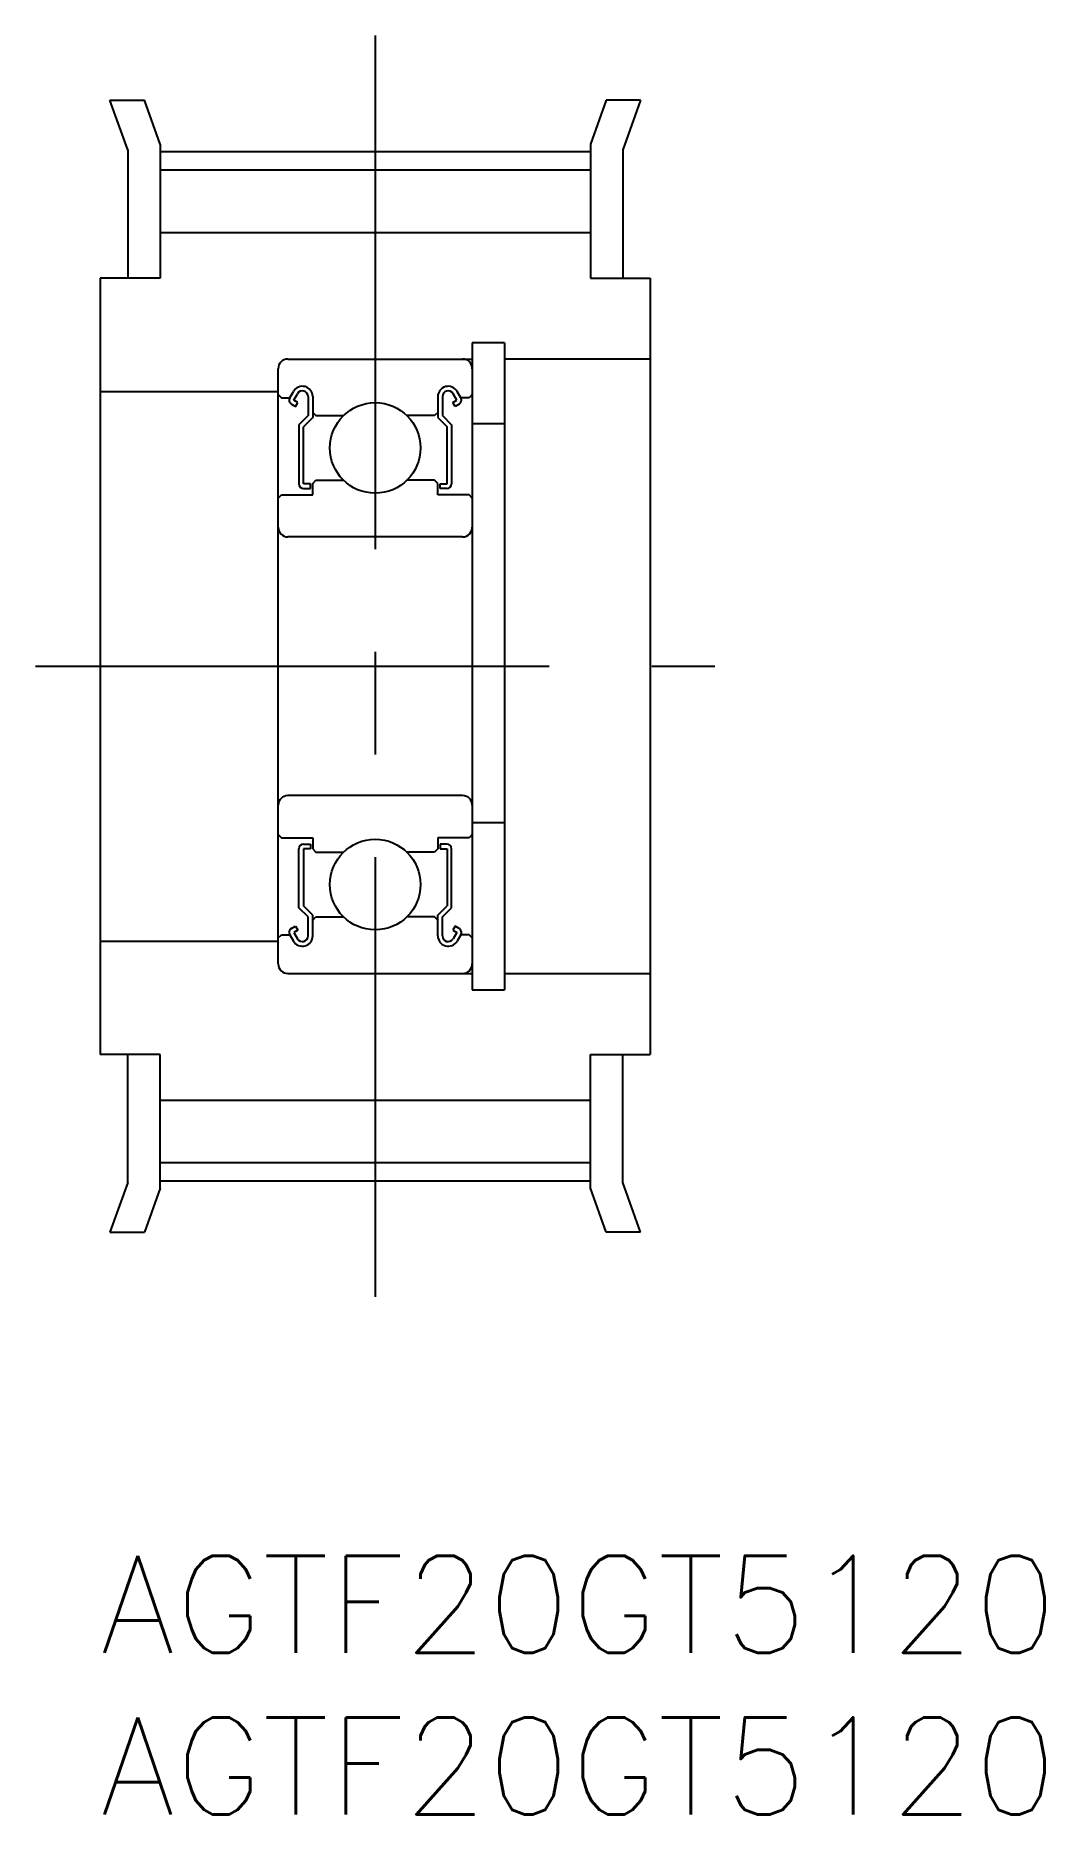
# Model space of a CAD drawing. Extents: x -2.3 to 28.9, y -8 to 47.
import ezdxf

# ---------------------------------------------------------------- set-up
doc = ezdxf.new("R2010")
doc.units = 0
doc.header["$LTSCALE"] = 0.5
doc.linetypes.add('CENTER', pattern=[50.8, 31.75, -6.35, 6.35, -6.35])
for name, color, linetype in [('MSM_CENTER', 1, 'CENTER'), ('MSM_CONTINUOUS', 7, 'CONTINUOUS'), ('MSM_PART_NUMBER', 7, 'CONTINUOUS')]:
    doc.layers.add(name, color=color, linetype=linetype)
doc.styles.get("Standard").update_dxf_attribs({"font": 'txt.shx', "height": 3, "bigfont": 'bigfont.shx'})

# ---------------------------------------------------------------- blocks, each defined once
blk = doc.blocks.new('*U8')
at = {"layer": 'MSM_PART_NUMBER'}
blk.add_text('AGTF20GT5120', height=3, dxfattribs=at).set_placement((-0.3, -3))
blk = doc.blocks.new('*U9')
at = {"layer": 'MSM_PART_NUMBER'}
blk.add_text('AGTF20GT5120', height=3, dxfattribs=at).set_placement((-0.3, -8))

msp = doc.modelspace()

# ---------------------------------------------------------------- linework, layer by layer
at = {"layer": 'MSM_CENTER'}
for p, q in [((8.2, 47), (8.2, 8)), ((1.55, 43.415), (14.85, 43.415)), ((-2.3, 27.5), (18.7, 27.5)), ((1.55, 11.585), (14.85, 11.585))]:
    msp.add_line(p, q, dxfattribs=at)
at = {"layer": 'MSM_CONTINUOUS'}
for p, q in [((0, 45), (1.062, 45)), ((0.55, 43.465), (0, 45)), ((1.55, 43.639), (1.062, 45)), ((15.338, 45), (14.85, 43.639)), ((16.4, 45), (15.338, 45)), ((16.4, 45), (15.85, 43.465)), ((0.55, 43.465), (0.55, 39.5)), ((1.55, 43.639), (1.55, 39.5)), ((14.85, 43.639), (14.85, 39.5)), ((15.85, 43.465), (15.85, 39.5)), ((1.55, 42.845), (14.85, 42.845)), ((1.55, 40.915), (14.85, 40.915)), ((-0.3, 39.5), (-0.3, 15.5)), ((1.55, 39.5), (-0.3, 39.5)), ((14.85, 39.5), (16.7, 39.5)), ((16.7, 39.5), (16.7, 15.5)), ((12.2, 37.5), (11.2, 37.5)), ((11.2, 37.5), (11.2, 17.5)), ((12.2, 37.5), (12.2, 17.5)), ((5.5, 37), (11.2, 37)), ((16.7, 37), (12.2, 37)), ((5.2, 18.3), (5.2, 36.7)), ((-0.3, 36), (5.2, 36)), ((5.2, 35.9), (5.3, 35.8)), ((5.3, 35.8), (5.556, 35.8)), ((5.556, 35.8), (5.672, 35.996)), ((5.679, 35.729), (5.795, 35.925)), ((6.124, 35.837), (6.124, 35.25)), ((6.267, 35.837), (6.267, 35.191)), ((10.133, 35.837), (10.133, 35.191)), ((10.276, 35.837), (10.276, 35.25)), ((10.721, 35.729), (10.605, 35.925)), ((10.844, 35.8), (10.728, 35.996)), ((11.1, 35.8), (10.844, 35.8)), ((11.2, 35.9), (11.1, 35.8)), ((5.608, 35.606), (5.731, 35.535)), ((5.802, 35.658), (5.679, 35.729)), ((5.731, 35.535), (5.802, 35.658)), ((6.124, 35.25), (5.84, 34.966)), ((6.267, 35.35), (6.367, 35.25)), ((6.367, 35.25), (7.22, 35.25)), ((10.033, 35.25), (9.18, 35.25)), ((10.133, 35.35), (10.033, 35.25)), ((10.276, 35.25), (10.56, 34.966)), ((10.598, 35.658), (10.721, 35.729)), ((10.669, 35.535), (10.598, 35.658)), ((10.792, 35.606), (10.669, 35.535)), ((5.84, 34.966), (5.84, 33.142)), ((6.267, 35.191), (5.982, 34.907)), ((5.982, 33.142), (5.982, 34.907)), ((10.133, 35.191), (10.418, 34.907)), ((10.418, 33.142), (10.418, 34.907)), ((10.56, 34.966), (10.56, 33.142)), ((12.2, 35), (11.2, 35)), ((6.196, 33.142), (5.982, 33.142)), ((5.982, 33), (6.196, 33)), ((6.196, 33), (6.196, 33.142)), ((6.267, 33.15), (6.367, 33.25)), ((6.267, 32.8), (6.267, 33.15)), ((6.367, 33.25), (7.22, 33.25)), ((10.033, 33.25), (9.18, 33.25)), ((10.133, 33.15), (10.033, 33.25)), ((10.133, 32.8), (10.133, 33.15)), ((10.204, 33.142), (10.418, 33.142)), ((10.204, 33), (10.204, 33.142)), ((10.418, 33), (10.204, 33)), ((5.2, 32.7), (5.3, 32.8)), ((5.3, 32.8), (6.267, 32.8)), ((11.1, 32.8), (10.133, 32.8)), ((11.2, 32.7), (11.1, 32.8)), ((11.2, 32.1), (11.2, 32.1)), ((10.9, 31.5), (5.5, 31.5)), ((10.9, 23.5), (5.5, 23.5)), ((11.2, 22.9), (11.2, 22.9)), ((12.2, 22.661), (11.2, 22.661)), ((5.2, 22.3), (5.3, 22.2)), ((5.3, 22.2), (6.267, 22.2)), ((5.982, 22), (6.196, 22)), ((6.196, 22), (6.196, 21.858)), ((6.267, 22.2), (6.267, 21.85)), ((11.1, 22.2), (10.133, 22.2)), ((10.133, 22.2), (10.133, 21.85)), ((10.418, 22), (10.204, 22)), ((10.204, 22), (10.204, 21.858)), ((11.2, 22.3), (11.1, 22.2)), ((5.84, 20.034), (5.84, 21.858)), ((5.982, 21.858), (5.982, 20.093)), ((6.196, 21.858), (5.982, 21.858)), ((6.267, 21.85), (6.367, 21.75)), ((6.367, 21.75), (7.22, 21.75)), ((10.033, 21.75), (9.18, 21.75)), ((10.133, 21.85), (10.033, 21.75)), ((10.204, 21.858), (10.418, 21.858)), ((10.418, 21.858), (10.418, 20.093)), ((10.56, 20.034), (10.56, 21.858)), ((6.124, 19.75), (5.84, 20.034)), ((6.267, 19.809), (5.982, 20.093)), ((6.267, 19.163), (6.267, 19.809)), ((10.133, 19.809), (10.418, 20.093)), ((10.133, 19.163), (10.133, 19.809)), ((10.276, 19.75), (10.56, 20.034)), ((5.608, 19.394), (5.731, 19.465)), ((5.802, 19.342), (5.679, 19.271)), ((5.679, 19.271), (5.795, 19.075)), ((5.731, 19.465), (5.802, 19.342)), ((6.124, 19.163), (6.124, 19.75)), ((6.267, 19.65), (6.367, 19.75)), ((6.367, 19.75), (7.22, 19.75)), ((10.033, 19.75), (9.18, 19.75)), ((10.133, 19.65), (10.033, 19.75)), ((10.276, 19.163), (10.276, 19.75)), ((10.669, 19.465), (10.598, 19.342)), ((10.598, 19.342), (10.721, 19.271)), ((10.721, 19.271), (10.605, 19.075)), ((10.792, 19.394), (10.669, 19.465)), ((-0.3, 19), (5.2, 19)), ((5.2, 19.1), (5.3, 19.2)), ((5.3, 19.2), (5.556, 19.2)), ((5.556, 19.2), (5.672, 19.004)), ((10.844, 19.2), (10.728, 19.004)), ((11.1, 19.2), (10.844, 19.2)), ((11.2, 19.1), (11.1, 19.2)), ((5.5, 18), (11.2, 18)), ((12.2, 18), (16.7, 18)), ((11.2, 17.5), (12.2, 17.5)), ((1.55, 15.5), (-0.3, 15.5)), ((0.55, 11.535), (0.55, 15.5)), ((1.55, 11.361), (1.55, 15.5)), ((14.85, 11.361), (14.85, 15.5)), ((14.85, 15.5), (16.7, 15.5)), ((15.85, 11.535), (15.85, 15.5)), ((1.55, 14.085), (14.85, 14.085)), ((1.55, 12.155), (14.85, 12.155)), ((0.55, 11.535), (0, 10)), ((1.55, 11.361), (1.062, 10)), ((15.338, 10), (14.85, 11.361)), ((16.4, 10), (15.85, 11.535)), ((0, 10), (1.062, 10)), ((16.4, 10), (15.338, 10))]:
    msp.add_line(p, q, dxfattribs=at)
for centre in [(8.2, 34.25), (8.2, 20.75)]:
    msp.add_circle(centre, 1.4, dxfattribs=at)
for centre, radius, start, end in [((5.5, 36.7), 0.3, 90, 180), ((10.9, 36.7), 0.3, 0, 90), ((5.679, 35.729), 0.142, 149.9899, 240.007), ((5.948, 35.837), 0.319, 0.0014, 149.9993), ((5.948, 35.837), 0.177, 0.0056, 149.9983), ((10.452, 35.837), 0.319, 30.0052, 179.9983), ((10.452, 35.837), 0.177, 30.0002, 179.9949), ((10.721, 35.729), 0.142, 299.993, 30.0101), ((5.982, 33.142), 0.142, 180, 270), ((10.418, 33.142), 0.142, 270, 360), ((5.5, 31.8), 0.3, 180, 270), ((10.9, 31.8), 0.3, 270, 0), ((5.5, 23.2), 0.3, 90, 180), ((10.9, 23.2), 0.3, 0, 90), ((5.982, 21.858), 0.142, 90, 180), ((10.418, 21.858), 0.142, 0, 90), ((5.679, 19.271), 0.142, 119.993, 210.0101), ((10.721, 19.271), 0.142, 329.9899, 60.007), ((5.948, 19.163), 0.319, 210.0007, 359.9986), ((5.948, 19.163), 0.177, 210.0017, 359.9944), ((10.452, 19.163), 0.319, 180.0017, 329.9948), ((10.452, 19.163), 0.177, 180.0051, 329.9998), ((5.5, 18.3), 0.3, 180, 270), ((10.9, 18.3), 0.3, 270, 0)]:
    msp.add_arc(centre, radius, start, end, dxfattribs=at)

# ---------------------------------------------------------------- block references
for name in ['*U8', '*U9']:
    msp.add_blockref(name, (0, 0), dxfattribs=at)

doc.saveas('drawing.dxf')
